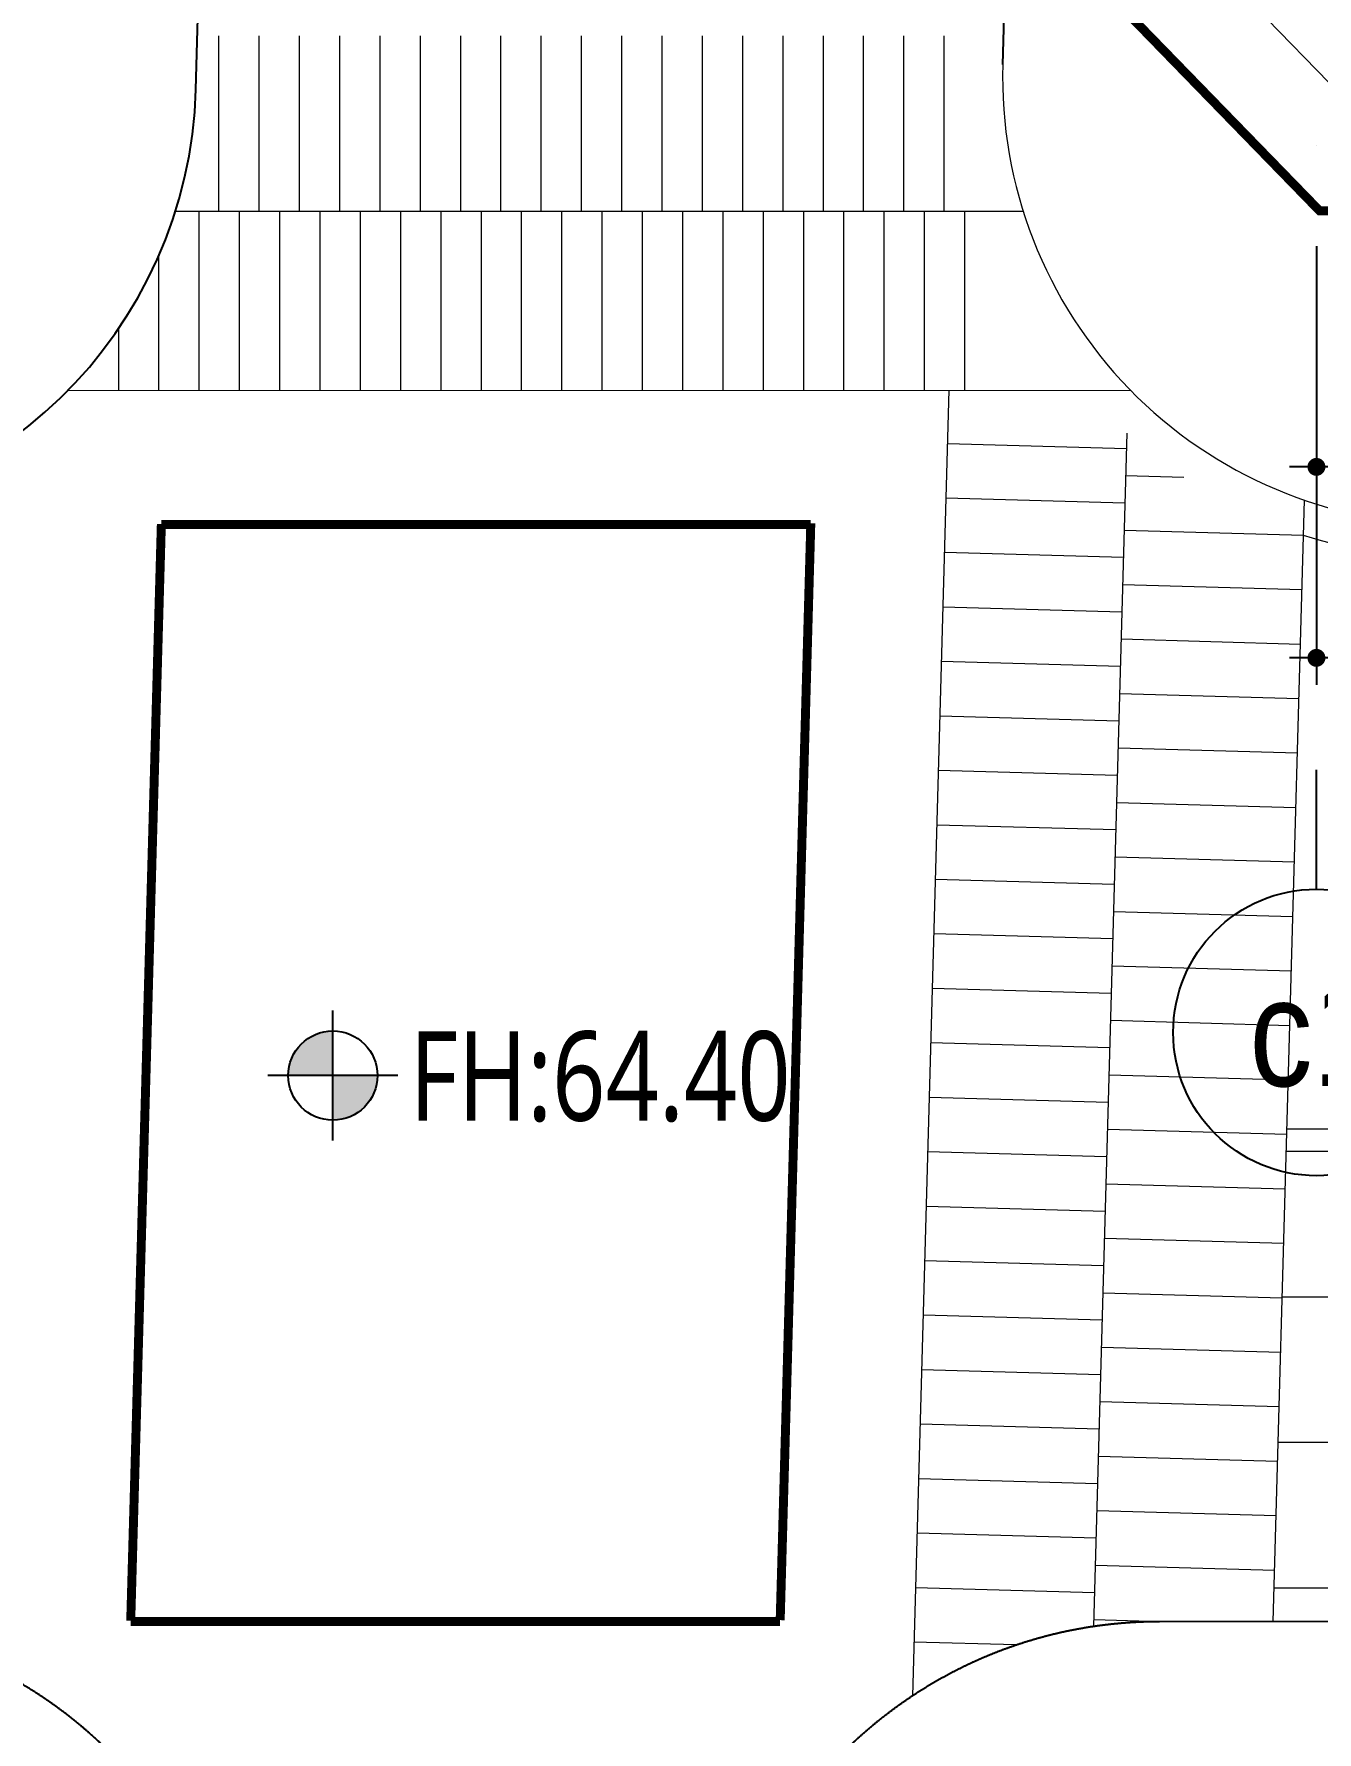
# Model space of a CAD drawing. Header units: millimetres. Extents: x 75184266 to 76346726, y -35850126 to -33679385.
# Drawn here: x 75269839 to 75298497, y -35039057 to -35001126 of the extents above; entities that cross this region are included whole.
import ezdxf
from ezdxf.enums import TextEntityAlignment as Align
from ezdxf.xclip import XClip

# ---------------------------------------------------------------- set-up
doc = ezdxf.new("R2010")
doc.units = ezdxf.units.MM
doc.header["$LTSCALE"] = 50
doc.header["$MEASUREMENT"] = 0
doc.header["$XCLIPFRAME"] = 0
doc.header["$PDMODE"] = 1
doc.header["$PDSIZE"] = -3
for name, pattern in [('PHANTOM2', [1.25, 0.625, -0.125, 0.125, -0.125, 0.125, -0.125]), ('XR-B1$0$XR-지하3층$0$PHANTOM2', [1.25, 0.625, -0.125, 0.125, -0.125, 0.125, -0.125]), ('XR-지하3층$0$ANYANG1', [11.5, 6, -1, 1, -1.5, 1, -1]), ('XR-지하3층$0$L2-2', [2.5, 1, -1.5]), ('XR-지하3층$0$PHANTOM2', [1.25, 0.625, -0.125, 0.125, -0.125, 0.125, -0.125])]:
    doc.linetypes.add(name, pattern=pattern)
doc.layers.get('0').update_dxf_attribs({"linetype": 'CONTINUOUS'})
doc.layers.get('Defpoints').update_dxf_attribs({"color": 51, "linetype": 'CONTINUOUS'})
for name, color, linetype in [('XR-B1$0$XR-지하3층$0$-L-land1', 6, 'CONTINUOUS'), ('XR-지하3층$0$-L-land1', 6, 'CONTINUOUS'), ('XR-지하3층$0$0-현시박스', 7, 'CONTINUOUS'), ('XR-지하3층$0$00_블럭계획고', 7, 'CONTINUOUS'), ('XR-지하3층$0$보도라인', 7, 'CONTINUOUS')]:
    doc.layers.add(name, color=color, linetype=linetype)
for name, color, linetype, lineweight in [('XR-지하3층$0$$-길가장자리선', 7, 'CONTINUOUS', 0), ('XR-지하3층$0$$-중앙선', 7, 'CONTINUOUS', 0), ('XR-지하3층$0$$-차로분리', 7, 'CONTINUOUS', 0), ('XR-지하3층$0$$-횡단보도', 2, 'CONTINUOUS', 0), ('XR-지하3층$0$0_plan', 7, 'CONTINUOUS', 0), ('XR-지하3층$0$RP-횡단보도', 8, 'CONTINUOUS', 0)]:
    doc.layers.add(name, color=color, linetype=linetype, lineweight=lineweight)
doc.layers.add('건축', color=8, linetype='CONTINUOUS', plot=False)
doc.styles.add('XR-지하3층$0$20110829_평면도_면적조정$0$돋움', font='')
doc.styles.add('XR-지하3층$0$HY각헤드라인M', font='malgun.ttf')
doc.styles.add('XR-지하3층$0$돋움', font='', dxfattribs={"width": 0.9})
doc.styles.get('XR-지하3층$0$20110829_평면도_면적조정$0$돋움').set_extended_font_data('Dotum')
doc.styles.get('XR-지하3층$0$돋움').set_extended_font_data('Dotum')
doc.dimstyles.new('XR-지하3층$0$20110829_평면도_면적조정$0$std_style', dxfattribs={"dimscale": 400, "dimtxt": 3, "dimasz": 1, "dimexe": 1.5, "dimexo": 2, "dimgap": 1, "dimtad": 1, "dimtoh": 1, "dimdec": 0, "dimzin": 0, "dimdsep": 46, "dimtxsty": 'XR-지하3층$0$돋움', "dimblk": 'XR-지하3층$0$20110829_평면도_면적조정$0$01420DDOT01', "dimblk1": 'XR-지하3층$0$20110829_평면도_면적조정$0$01420DDOT01', "dimblk2": 'XR-지하3층$0$20110829_평면도_면적조정$0$01420DDOT01', "dimcen": 2.5, "dimdle": 8, "dimclrd": 256, "dimclre": 256, "dimclrt": 256, "dimadec": 0, "dimazin": 0, "dimtfac": 1, "dimtdec": 0, "dimtix": 1, "dimtmove": 2, "dimatfit": 3, "dimldrblk": 'XR-지하3층$0$20110829_평면도_면적조정$0$_ClosedBlank', "dimfxl": 1, "dimtolj": 1, "dimtzin": 0, "dimlwd": -1, "dimlwe": -1, "dimarcsym": 0})

# ---------------------------------------------------------------- blocks, each defined once
blk = doc.blocks.new('XR-지하3층$0$20110829_평면도_면적조정$0$01420DDOT01')
blk.add_line((-1.5, 0), (1.5, 0))
at = {"const_width": 0.5}
blk.add_lwpolyline([(-0.25, 0, 1), (0.25, 0, 1)], format="xyb", close=True, dxfattribs=at)
blk = doc.blocks.new('*D260')
at = {"layer": 'Defpoints', "color": 0}
for p in [(75298484, -35005069, 0), (75310684, -35005069, 0), (75310684, -35010796)]:
    blk.add_point(p, dxfattribs=at)
at = {"layer": '건축'}
for p, q in [((75298484, -35005869), (75298484, -35011396)), ((75310684, -35005869), (75310684, -35011396)), ((75298884, -35010796), (75310284, -35010796))]:
    blk.add_line(p, q, dxfattribs=at)
at = {"layer": '건축', "xscale": 400, "yscale": 400, "zscale": 400, "rotation": 180}
blk.add_blockref('XR-지하3층$0$20110829_평면도_면적조정$0$01420DDOT01', (75298484, -35010796), dxfattribs=at)
at = {"layer": '건축', "xscale": 400, "yscale": 400, "zscale": 400}
blk.add_blockref('XR-지하3층$0$20110829_평면도_면적조정$0$01420DDOT01', (75310684, -35010796), dxfattribs=at)
at = {"layer": '건축', "insert": (75304584, -35009494), "char_height": 1800, "attachment_point": 5, "style": 'XR-지하3층$0$돋움'}
blk.add_mtext('\\A1;12200', dxfattribs=at)
blk = doc.blocks.new('XR-지하3층$0$20110829_평면도_면적조정$0$_ClosedBlank')
at = {"color": 0, "linetype": 'ByBlock', "lineweight": -2}
for p, q in [((-1, 0.167), (0, 0)), ((-1, 0.167), (-1, -0.167)), ((0, 0), (-1, -0.167))]:
    blk.add_line(p, q, dxfattribs=at)
blk = doc.blocks.new('*D261')
at = {"layer": 'Defpoints', "color": 0}
for p in [(75298484, -35005069, 0), (75424584, -35005069, 0), (75424584, -35015062)]:
    blk.add_point(p, dxfattribs=at)
at = {"layer": '건축'}
for p, q in [((75298484, -35005869), (75298484, -35015662)), ((75424584, -35005869), (75424584, -35015662)), ((75298884, -35015062), (75424184, -35015062))]:
    blk.add_line(p, q, dxfattribs=at)
at = {"layer": '건축', "xscale": 400, "yscale": 400, "zscale": 400, "rotation": 180}
blk.add_blockref('XR-지하3층$0$20110829_평면도_면적조정$0$01420DDOT01', (75298484, -35015062), dxfattribs=at)
at = {"layer": '건축', "xscale": 400, "yscale": 400, "zscale": 400}
blk.add_blockref('XR-지하3층$0$20110829_평면도_면적조정$0$01420DDOT01', (75424584, -35015062), dxfattribs=at)
at = {"layer": '건축', "insert": (75361534, -35013761), "char_height": 1800, "attachment_point": 5, "style": 'XR-지하3층$0$돋움'}
blk.add_mtext('\\A1;126100', dxfattribs=at)
blk = doc.blocks.new('11111111')
at = {"layer": 'XR-B1$0$XR-지하3층$0$-L-land1', "color": 1, "linetype": 'XR-B1$0$XR-지하3층$0$PHANTOM2', "ltscale": 200, "true_color": 0xfb0404}
blk.add_lwpolyline([(77063562, -34333155), (77066587, -34318155), (77066649, -34281009), (77069707, -34246009), (77069739, -34226894), (76980173, -34220244), (76854435, -34210909, -0.115118), (76806437, -34235824), (76800088, -34243550), (76796571, -34369510), (76803542, -34376679), (76934489, -34376677), (76959481, -34372677), (76989487, -34372677), (77004494, -34373677), (77052897, -34373675), (77063512, -34363078)], format="xyb", close=True, dxfattribs=at)
blk = doc.blocks.new('XR-지하3층$0$레벨검토 00')
at = {"ltscale": 1000}
h = blk.add_hatch(color=2, dxfattribs=at)
h.dxf.hatch_style = 1
h.paths.add_polyline_path([(-709, 625), (-229, 625, 0.414214), (-709, 1105)])
h.paths.add_polyline_path([(-709, 625), (-1189, 625, 0.414214), (-709, 145)])
at = {"color": 2, "ltscale": 1000, "elevation": -217000}
for points in [[(-709, -75), (-709, 1325)], [(-1409, 625), (-9, 625)]]:
    blk.add_lwpolyline(points, dxfattribs=at)
at = {"color": 2, "ltscale": 1000}
blk.add_circle((-709, 625, -217000), 480, dxfattribs=at)
blk = doc.blocks.new('XR-지하3층$0$A$C723B38EE')
at = {"layer": 'XR-지하3층$0$$-길가장자리선', "color": 8}
blk.add_lwpolyline([(181.655, 151.921), (241.163, 151.923), (261.219, 148.923), (291.118, 148.924), (316.163, 151.925), (391.579, 151.927), (406.574, 148.927), (435.047, 148.928, -0.016305), (436.074, 148.895, -0.016305)], format="xyb", dxfattribs=at)
at = {"layer": 'XR-지하3층$0$$-중앙선', "color": 8}
for points in [[(181.941, 162.171), (195.933, 162.172)], [(181.928, 161.671), (195.933, 161.672)]]:
    blk.add_lwpolyline(points, dxfattribs=at)
at = {"layer": 'XR-지하3층$0$$-차로분리', "color": 8, "linetype": 'XR-지하3층$0$L2-2', "ltscale": 80, "flags": 128}
for points in [[(181.837, 158.421), (433.09, 158.428)], [(181.746, 155.171), (433.084, 155.178)]]:
    blk.add_lwpolyline(points, dxfattribs=at)
at = {"layer": 'XR-지하3층$0$$-횡단보도', "color": 8, "const_width": 0.2}
for points in [[(156.809, 175.684), (156.125, 151.184)], [(156.808, 175.671), (171.314, 175.671)], [(171.315, 175.699), (170.631, 151.199)], [(170.63, 151.171), (156.125, 151.171)]]:
    blk.add_lwpolyline(points, dxfattribs=at)
at = {"layer": 'XR-지하3층$0$-L-land1', "color": 1, "linetype": 'XR-지하3층$0$PHANTOM2', "ltscale": 200, "true_color": 0xfb0404}
blk.add_lwpolyline([(442.7, 226.202), (445.725, 241.203), (445.787, 278.348), (448.845, 313.348), (448.877, 332.464), (359.311, 339.113), (233.573, 348.448, -0.115118), (185.575, 323.534), (179.226, 315.808), (175.709, 189.847), (182.68, 182.678), (313.627, 182.68), (338.619, 186.68), (368.625, 186.68), (383.632, 185.681), (432.034, 185.682), (442.65, 196.28)], format="xyb", close=True, dxfattribs=at)
at = {"layer": 'XR-지하3층$0$0-현시박스', "color": 8}
blk.add_lwpolyline([(177.165, 241.996), (175.6, 185.95)], dxfattribs=at)
at = {"layer": 'XR-지하3층$0$0_plan', "color": 8}
blk.add_lwpolyline([(185.683, 182.672), (178.711, 189.841), (180.208, 243.48)], dxfattribs=at)
for points in [[(175.602, 185.95, 0.422417), (185.599, 175.671)], [(182.312, 175.436, 0.077844), (185.599, 174.921)]]:
    blk.add_lwpolyline(points, format="xyb", dxfattribs=at)
at = {"layer": 'XR-지하3층$0$RP-횡단보도', "color": 253}
for p, q in [((158.095, 182.671), (158.095, 186.59)), ((158.995, 182.671), (158.995, 186.59)), ((159.895, 182.671), (159.895, 186.59)), ((160.795, 182.671), (160.795, 186.59)), ((161.695, 182.671), (161.695, 186.591)), ((162.595, 182.671), (162.595, 186.591)), ((163.495, 182.671), (163.495, 186.591)), ((164.395, 182.671), (164.395, 186.591)), ((165.295, 182.671), (165.295, 186.591)), ((166.195, 182.671), (166.195, 186.591)), ((167.095, 182.671), (167.095, 186.591)), ((167.995, 182.671), (167.995, 186.591)), ((168.895, 182.671), (168.895, 186.591)), ((169.795, 182.671), (169.795, 186.591)), ((170.695, 182.671), (170.695, 186.591)), ((171.595, 182.671), (171.595, 186.591)), ((172.495, 182.671), (172.495, 186.591)), ((173.395, 182.671), (173.395, 186.591)), ((174.295, 182.671), (174.295, 186.591)), ((157.123, 182.671), (168.293, 182.671)), ((157.123, 182.671), (176.059, 182.671)), ((157.656, 178.671), (157.656, 182.671)), ((158.556, 178.671), (158.556, 182.671)), ((159.456, 178.671), (159.456, 182.671)), ((160.356, 178.671), (160.356, 182.671)), ((161.256, 178.671), (161.256, 182.671)), ((162.156, 178.671), (162.156, 182.671)), ((163.056, 178.671), (163.056, 182.671)), ((163.956, 178.671), (163.956, 182.671)), ((164.856, 178.671), (164.856, 182.671)), ((165.756, 178.671), (165.756, 182.671)), ((166.656, 178.671), (166.656, 182.671)), ((167.556, 178.671), (167.556, 182.671)), ((168.456, 178.671), (168.456, 182.671)), ((169.356, 178.671), (169.356, 182.671)), ((170.256, 178.671), (170.256, 182.671)), ((171.156, 178.671), (171.156, 182.671)), ((172.056, 178.671), (172.056, 182.671)), ((172.956, 178.671), (172.956, 182.671)), ((173.856, 178.671), (173.856, 182.671)), ((174.756, 178.671), (174.756, 182.671)), ((156.756, 178.671), (156.756, 181.687)), ((155.856, 178.67), (155.856, 180.052)), ((154.725, 178.67), (178.457, 178.671)), ((174.399, 178.671), (173.585, 149.51)), ((178.374, 177.711), (177.63, 151.062)), ((178.364, 177.367), (174.365, 177.478)), ((179.643, 176.722), (178.347, 176.758)), ((178.33, 176.15), (174.331, 176.261)), ((182.334, 176.219), (181.635, 151.171)), ((182.32, 175.429), (178.313, 175.541)), ((178.296, 174.933), (174.298, 175.044)), ((182.286, 174.213), (178.279, 174.324)), ((178.262, 173.716), (174.264, 173.828)), ((182.252, 172.996), (178.245, 173.108)), ((178.229, 172.499), (174.23, 172.611)), ((182.219, 171.779), (178.212, 171.891)), ((178.195, 171.282), (174.196, 171.394)), ((182.185, 170.562), (178.178, 170.674)), ((178.161, 170.065), (174.162, 170.177)), ((182.15, 169.345), (178.143, 169.457)), ((178.126, 168.849), (174.127, 168.96)), ((182.116, 168.128), (178.109, 168.24)), ((178.092, 167.632), (174.093, 167.743)), ((182.083, 166.911), (178.075, 167.023)), ((178.058, 166.415), (174.06, 166.526)), ((182.049, 165.695), (178.041, 165.806)), ((178.025, 165.198), (174.026, 165.31)), ((182.015, 164.478), (178.008, 164.59)), ((177.991, 163.981), (173.992, 164.093)), ((181.981, 163.261), (177.974, 163.373)), ((177.957, 162.764), (173.958, 162.876)), ((181.947, 162.044), (177.94, 162.156)), ((177.923, 161.547), (173.924, 161.659)), ((181.913, 160.827), (177.906, 160.939)), ((177.889, 160.33), (173.891, 160.442)), ((181.879, 159.61), (177.872, 159.722)), ((177.855, 159.114), (173.857, 159.225)), ((181.845, 158.393), (177.838, 158.505)), ((177.822, 157.897), (173.823, 158.008)), ((181.811, 157.177), (177.805, 157.288)), ((177.788, 156.68), (173.789, 156.792)), ((181.778, 155.96), (177.771, 156.072)), ((177.754, 155.463), (173.755, 155.575)), ((181.744, 154.743), (177.737, 154.855)), ((177.72, 154.246), (173.721, 154.358)), ((181.71, 153.526), (177.703, 153.638)), ((177.686, 153.029), (173.687, 153.141)), ((181.676, 152.309), (177.669, 152.421)), ((177.652, 151.812), (173.653, 151.924)), ((178.895, 151.169), (177.635, 151.204)), ((175.899, 150.644), (173.619, 150.707))]:
    blk.add_line(p, q, dxfattribs=at)
at = {"layer": 'XR-지하3층$0$보도라인', "color": 8}
blk.add_lwpolyline([(157.58, 185.391), (161.329, 319.732)], dxfattribs=at)
blk.add_lwpolyline([(158.589, 140.891, 0.422417), (148.592, 151.17), (104.321, 151.169, -0.063785), (0.288, 164.492, -0.063785)], format="xyb", dxfattribs=at)
at = {"layer": 'XR-지하3층$0$보도라인', "color": 8, "linetype": 'Continuous', "flags": 128}
blk.add_lwpolyline([(172.145, 34.916, -0.228038), (169.313, 41.249), (170.069, 68.312), (167.488, 83.39), (169.108, 141.45, -0.406058), (179.104, 151.171)], format="xyb", dxfattribs=at)
blk.add_lwpolyline([(179.104, 151.171), (241.107, 151.173)], dxfattribs=at)
at = {"layer": 'XR-지하3층$0$보도라인', "color": 8}
blk.add_arc((147.584, 185.67), 10, 270.0015, 358.4015, dxfattribs=at)
at = {"layer": 'XR-지하3층$0$00_블럭계획고', "color": 3, "xscale": 0.002076136996338, "yscale": 0.002076136996338, "zscale": 0.002076136996338, "rotation": 90}
blk.add_blockref('XR-지하3층$0$레벨검토 00', (161.937, 164.835, 450.107), dxfattribs=at)
at = {"layer": 'XR-지하3층$0$00_블럭계획고', "color": 3, "style": 'XR-지하3층$0$HY각헤드라인M', "width": 0.8}
blk.add_text('FH:64.40', height=2, rotation=0, dxfattribs=at).set_placement((162.354, 162.354))

msp = doc.modelspace()

# ---------------------------------------------------------------- linework, layer by layer
at = {"layer": '건축', "ltscale": 0.5}
msp.add_line((75298484.2, -35003619.9), (75298484.2, -35003619.9), dxfattribs=at)
at = {"layer": '건축'}
msp.add_line((75298484.1, -35020228.9), (75298484.1, -35017562.3), dxfattribs=at)
at = {"layer": '건축', "linetype": 'PHANTOM2', "ltscale": 50, "const_width": 200}
msp.add_lwpolyline([(75558575, -34961553.7), (75561600, -34946553.7), (75561662, -34909408.3), (75564720.4, -34874408.3), (75564752.3, -34855292.5), (75475186.2, -34848643), (75349448.2, -34839308.1, -0.1151176), (75301449.9, -34864222.7), (75295101, -34871948.7), (75291583.8, -34997908.7), (75298555.5, -35005077.8), (75429502.2, -35005076.4), (75454494.2, -35001076.2), (75484500.6, -35001075.9), (75499507.3, -35002075.7), (75547909.7, -35002074.4), (75558525.1, -34991476.6)], format="xyb", close=True, dxfattribs=at)
at = {"layer": '건축', "linetype": 'XR-지하3층$0$ANYANG1'}
msp.add_lwpolyline([(75558575, -34961553.7), (75561600, -34946553.7), (75561662, -34909408.3), (75564720.4, -34874408.3), (75564752.3, -34855292.5), (75475186.2, -34848643), (75349448.2, -34839308.1, -0.1151176), (75301449.9, -34864222.7), (75295101, -34871948.7), (75291583.8, -34997908.7), (75298555.5, -35005077.8), (75429502.2, -35005076.4), (75454494.2, -35001076.2), (75484500.6, -35001075.9), (75499507.3, -35002075.7), (75547909.7, -35002074.4), (75558525.1, -34991476.6)], format="xyb", close=True, dxfattribs=at)
at = {"layer": '건축'}
msp.add_circle((75298484.1, -35023428.9), 3200, dxfattribs=at)

# ---------------------------------------------------------------- block references
at = {"layer": '건축', "ltscale": 0.5}
ref = msp.add_blockref('XR-지하3층$0$A$C723B38EE', (75115875.3, -35187756.2), dxfattribs=dict(at, xscale=999.9999999999998, yscale=999.9999999999998, zscale=999.9999999999998))
XClip(ref).set_block_clipping_path([(137.7798442268, 119.9958357572), (497.8511876765, 396.6664658143)])
at = {"layer": '건축'}
msp.add_blockref('11111111', (-1504986.9, -628399), dxfattribs=at)

# ---------------------------------------------------------------- texts
at = {"layer": '건축', "style": 'XR-지하3층$0$20110829_평면도_면적조정$0$돋움', "width": 0.9}
msp.add_text('c1', height=2400, dxfattribs=at).set_placement((75298478, -35023428.9), align=Align.MIDDLE_CENTER)

# ---------------------------------------------------------------- dimensions: what is measured, and where the dimension line sits
at = {"layer": '건축'}
for base, p1, p2, picture, middle in [((75310683.6813, -35010795.5908), (75298484.1573, -35005068.8041, 0), (75310683.6813, -35005068.8042, 0), '*D260', (75304583.9193, -35009494.3697)), ((75424584.2, -35015062.3), (75298484.2, -35005068.8, 0), (75424584.2, -35005068.8, 0), '*D261', (75361534.2, -35013761))]:
    dim = msp.add_linear_dim(base=base, p1=p1, p2=p2, dimstyle='XR-지하3층$0$20110829_평면도_면적조정$0$std_style', override={"dimtxt": 4.5}, dxfattribs=at)
    dim.commit()
    dim.dimension.update_dxf_attribs({"geometry": picture, "text_midpoint": middle})

doc.saveas('drawing.dxf')
